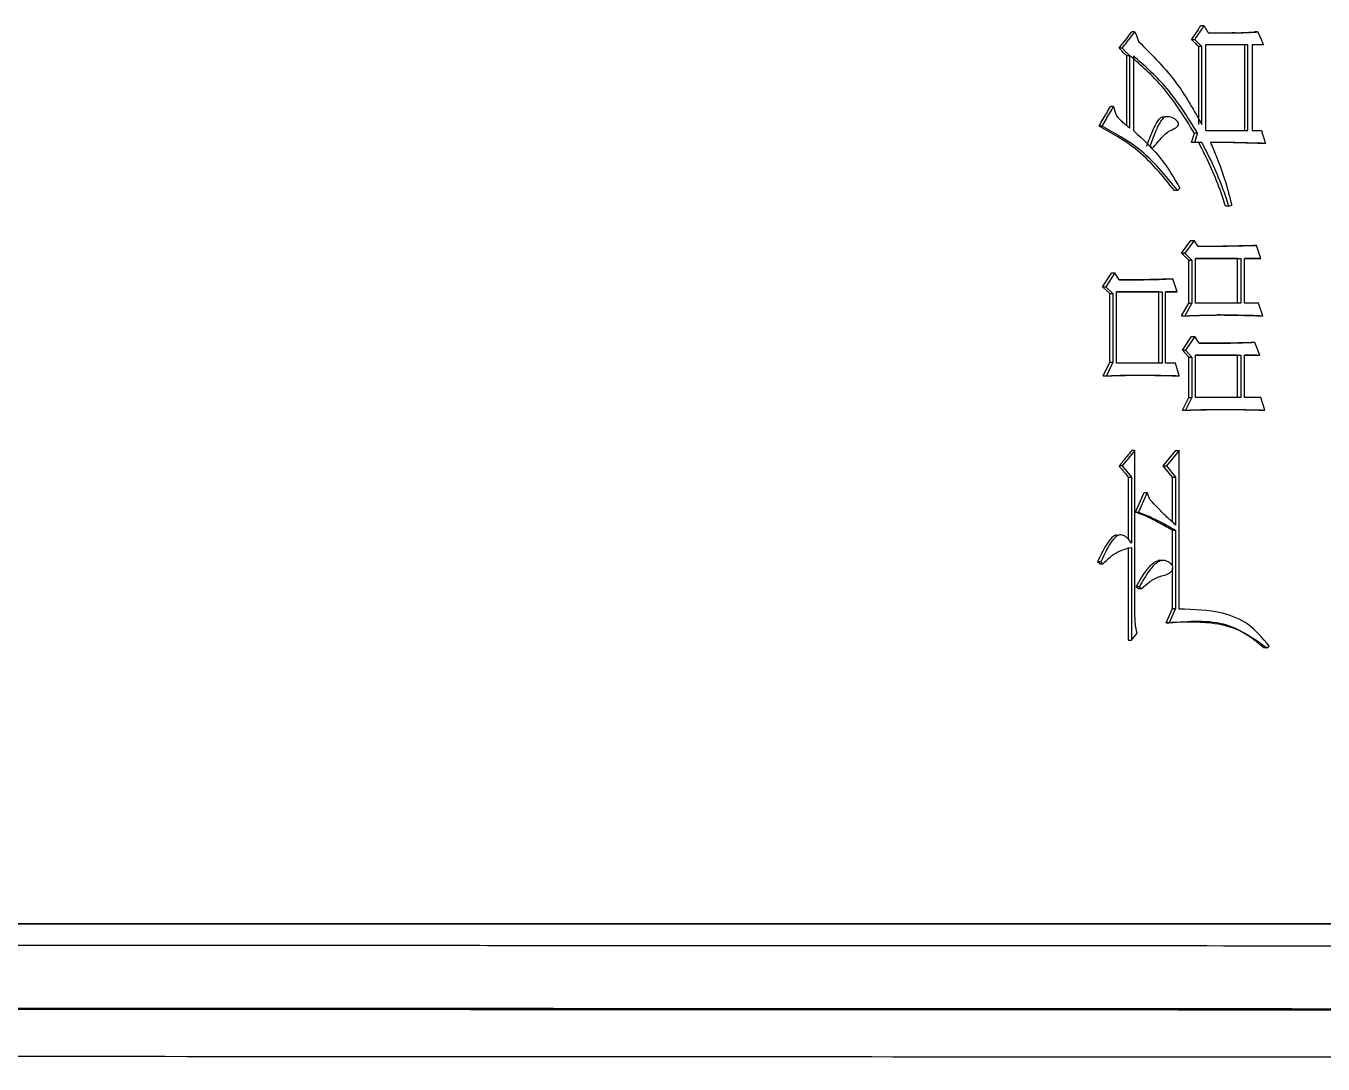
# Model space of a CAD drawing. Header units: millimetres. Extents: x 2271 to 4415, y 823 to 2339.
# Drawn here: x 3138.75 to 3155.11, y 1039.03 to 1052.13 of the extents above; entities that cross this region are included whole.
import ezdxf

# ---------------------------------------------------------------- set-up
doc = ezdxf.new("R2010")
doc.units = ezdxf.units.MM

msp = doc.modelspace()

# ---------------------------------------------------------------- linework, layer by layer
at = {"color": 7, "linetype": 'Continuous', "lineweight": 25}
for p, q in [((3153.609, 1052.127), (3153.569, 1052.127)), ((3152.738, 1052.052), (3152.699, 1052.052)), ((3153.493, 1051.954), (3153.452, 1051.954)), ((3153.663, 1052.041), (3154.003, 1052.041)), ((3154.003, 1052.041), (3153.962, 1052.041)), ((3154.288, 1052.052), (3154.247, 1052.052)), ((3152.576, 1051.846), (3152.537, 1051.846)), ((3152.675, 1051.749), (3152.636, 1051.749)), ((3152.636, 1050.871), (3152.636, 1051.749)), ((3152.675, 1050.84), (3152.675, 1051.749)), ((3152.72, 1051.749), (3152.72, 1050.808)), ((3153.582, 1051.868), (3153.542, 1051.868)), ((3153.542, 1050.883), (3153.542, 1051.868)), ((3153.582, 1050.883), (3153.582, 1051.868)), ((3154.163, 1051.889), (3153.627, 1051.889)), ((3153.627, 1051.889), (3153.627, 1050.808)), ((3154.122, 1051.889), (3153.627, 1051.889)), ((3154.163, 1051.889), (3154.122, 1051.889)), ((3154.122, 1050.808), (3154.122, 1051.889)), ((3154.163, 1050.808), (3154.163, 1051.889)), ((3154.359, 1051.889), (3154.217, 1051.889)), ((3154.217, 1051.889), (3154.217, 1050.808)), ((3154.318, 1051.889), (3154.217, 1051.889)), ((3154.359, 1051.889), (3154.318, 1051.889)), ((3152.468, 1051.111), (3152.429, 1051.111)), ((3153.153, 1050.982), (3153.113, 1050.982)), ((3152.324, 1050.862), (3152.285, 1050.862)), ((3153.452, 1050.656), (3153.488, 1050.775)), ((3153.528, 1050.775), (3153.488, 1050.775)), ((3153.627, 1050.808), (3154.163, 1050.808)), ((3154.217, 1050.808), (3154.333, 1050.808)), ((3153.493, 1050.656), (3153.452, 1050.656)), ((3153.542, 1050.656), (3153.452, 1050.656)), ((3153.582, 1050.656), (3153.493, 1050.656)), ((3153.582, 1050.656), (3153.542, 1050.656)), ((3153.976, 1050.656), (3153.69, 1050.656)), ((3153.935, 1050.656), (3153.69, 1050.656)), ((3153.976, 1050.656), (3153.935, 1050.656)), ((3154.386, 1050.645), (3154.345, 1050.645)), ((3153.277, 1050.05), (3153.237, 1050.05)), ((3153.922, 1049.856), (3153.881, 1049.856)), ((3153.922, 1049.856), (3153.958, 1049.867)), ((3153.327, 1049.261), (3153.443, 1049.423)), ((3153.484, 1049.423), (3153.367, 1049.261)), ((3153.443, 1049.423), (3153.484, 1049.423)), ((3153.537, 1049.347), (3153.484, 1049.423)), ((3154.086, 1049.354), (3154.229, 1049.358)), ((3154.229, 1049.358), (3154.27, 1049.358)), ((3154.324, 1049.196), (3154.27, 1049.358)), ((3153.327, 1049.261), (3153.367, 1049.261)), ((3153.417, 1049.174), (3153.327, 1049.261)), ((3153.367, 1049.261), (3153.457, 1049.174)), ((3153.417, 1049.174), (3153.457, 1049.174)), ((3153.417, 1048.633), (3153.417, 1049.174)), ((3153.457, 1049.174), (3153.457, 1048.633)), ((3153.502, 1048.633), (3153.502, 1049.196)), ((3153.502, 1049.196), (3154.074, 1049.196)), ((3154.033, 1049.196), (3153.502, 1049.196)), ((3154.033, 1049.196), (3154.074, 1049.196)), ((3154.033, 1048.633), (3154.033, 1049.196)), ((3154.074, 1049.196), (3154.074, 1048.633)), ((3154.119, 1049.196), (3154.324, 1049.196)), ((3154.119, 1048.633), (3154.119, 1049.196)), ((3154.282, 1049.196), (3154.119, 1049.196)), ((3154.324, 1049.196), (3154.282, 1049.196)), ((3152.33, 1048.839), (3152.447, 1049.012)), ((3152.486, 1049.012), (3152.369, 1048.839)), ((3152.447, 1049.012), (3152.486, 1049.012)), ((3152.54, 1048.925), (3152.486, 1049.012)), ((3152.33, 1048.839), (3152.369, 1048.839)), ((3152.42, 1048.752), (3152.33, 1048.839)), ((3152.369, 1048.839), (3152.459, 1048.752)), ((3153.175, 1048.936), (3153.215, 1048.936)), ((3153.269, 1048.774), (3153.215, 1048.936)), ((3152.42, 1048.752), (3152.459, 1048.752)), ((3152.42, 1047.887), (3152.42, 1048.752)), ((3152.459, 1048.752), (3152.459, 1047.887)), ((3152.504, 1047.876), (3152.504, 1048.774)), ((3153.04, 1048.774), (3153.08, 1048.774)), ((3153.04, 1047.876), (3153.04, 1048.774)), ((3153.08, 1048.774), (3153.08, 1047.876)), ((3153.125, 1048.774), (3153.269, 1048.774)), ((3153.125, 1047.876), (3153.125, 1048.774)), ((3153.229, 1048.774), (3153.125, 1048.774)), ((3153.269, 1048.774), (3153.229, 1048.774)), ((3153.327, 1048.471), (3153.417, 1048.633)), ((3153.457, 1048.633), (3153.367, 1048.471)), ((3153.417, 1048.633), (3153.457, 1048.633)), ((3154.074, 1048.633), (3153.502, 1048.633)), ((3154.297, 1048.633), (3154.119, 1048.633)), ((3154.351, 1048.471), (3154.297, 1048.633)), ((3153.327, 1048.471), (3153.367, 1048.471)), ((3154.309, 1048.471), (3154.351, 1048.471)), ((3153.336, 1048.038), (3153.452, 1048.212)), ((3153.493, 1048.212), (3153.376, 1048.038)), ((3153.452, 1048.212), (3153.493, 1048.212)), ((3153.546, 1048.125), (3153.493, 1048.212)), ((3154.252, 1048.136), (3154.211, 1048.136)), ((3154.315, 1047.974), (3154.252, 1048.136)), ((3153.336, 1048.038), (3153.376, 1048.038)), ((3153.417, 1047.952), (3153.336, 1048.038)), ((3153.376, 1048.038), (3153.457, 1047.952)), ((3153.502, 1047.443), (3153.502, 1047.974)), ((3153.502, 1047.974), (3154.074, 1047.974)), ((3154.033, 1047.974), (3153.502, 1047.974)), ((3154.033, 1047.974), (3154.074, 1047.974)), ((3154.033, 1047.443), (3154.033, 1047.974)), ((3154.074, 1047.974), (3154.074, 1047.443)), ((3154.119, 1047.443), (3154.119, 1047.974)), ((3154.119, 1047.974), (3154.315, 1047.974)), ((3154.274, 1047.974), (3154.119, 1047.974)), ((3154.274, 1047.974), (3154.315, 1047.974)), ((3152.339, 1047.714), (3152.42, 1047.887)), ((3152.459, 1047.887), (3152.378, 1047.714)), ((3152.42, 1047.887), (3152.459, 1047.887)), ((3153.251, 1047.876), (3153.125, 1047.876)), ((3153.295, 1047.714), (3153.251, 1047.876)), ((3153.417, 1047.952), (3153.457, 1047.952)), ((3153.417, 1047.443), (3153.417, 1047.952)), ((3153.457, 1047.952), (3153.457, 1047.443)), ((3152.339, 1047.714), (3152.378, 1047.714)), ((3153.255, 1047.714), (3153.168, 1047.716)), ((3153.255, 1047.714), (3153.295, 1047.714)), ((3153.336, 1047.281), (3153.417, 1047.443)), ((3153.457, 1047.443), (3153.376, 1047.281)), ((3153.417, 1047.443), (3153.457, 1047.443)), ((3154.074, 1047.443), (3153.502, 1047.443)), ((3154.324, 1047.443), (3154.119, 1047.443)), ((3154.377, 1047.281), (3154.324, 1047.443)), ((3153.336, 1047.281), (3153.376, 1047.281)), ((3154.336, 1047.281), (3154.263, 1047.284)), ((3154.336, 1047.281), (3154.377, 1047.281)), ((3152.738, 1046.773), (3152.576, 1046.578)), ((3152.738, 1046.773), (3152.699, 1046.773)), ((3152.738, 1044.685), (3152.738, 1046.773)), ((3153.094, 1046.578), (3153.255, 1046.773)), ((3153.295, 1046.773), (3153.134, 1046.578)), ((3153.255, 1046.773), (3153.295, 1046.773)), ((3153.295, 1044.772), (3153.295, 1046.773)), ((3152.576, 1046.578), (3152.537, 1046.578)), ((3152.576, 1046.578), (3152.693, 1046.437)), ((3153.094, 1046.578), (3153.134, 1046.578)), ((3153.211, 1046.437), (3153.094, 1046.578)), ((3153.134, 1046.578), (3153.251, 1046.437)), ((3152.654, 1046.437), (3152.693, 1046.437)), ((3152.654, 1046.437), (3152.654, 1045.654)), ((3152.693, 1046.437), (3152.693, 1045.605)), ((3153.211, 1046.437), (3153.251, 1046.437)), ((3153.211, 1045.869), (3153.211, 1046.437)), ((3153.251, 1046.437), (3153.251, 1045.832)), ((3152.744, 1045.994), (3152.852, 1046.243)), ((3152.891, 1046.243), (3152.783, 1045.994)), ((3152.852, 1046.243), (3152.891, 1046.243)), ((3152.927, 1046.156), (3152.891, 1046.243)), ((3152.744, 1045.994), (3152.783, 1045.994)), ((3152.529, 1045.703), (3152.49, 1045.703)), ((3153.211, 1045.767), (3153.251, 1045.767)), ((3153.211, 1045.315), (3153.211, 1045.767)), ((3153.251, 1045.767), (3153.251, 1044.782)), ((3152.654, 1045.55), (3152.654, 1044.382)), ((3152.693, 1045.55), (3152.693, 1044.382)), ((3152.306, 1045.367), (3152.267, 1045.367)), ((3152.294, 1045.345), (3152.267, 1045.367)), ((3152.306, 1045.367), (3152.333, 1045.345)), ((3153.072, 1045.385), (3153.031, 1045.385)), ((3152.294, 1045.345), (3152.333, 1045.345)), ((3153.211, 1044.782), (3153.211, 1045.294)), ((3152.792, 1045.053), (3152.753, 1045.053)), ((3152.78, 1045.031), (3152.819, 1045.031)), ((3153.13, 1044.599), (3153.211, 1044.782)), ((3153.251, 1044.782), (3153.17, 1044.599)), ((3153.211, 1044.782), (3153.251, 1044.782)), ((3153.13, 1044.599), (3153.17, 1044.599)), ((3152.654, 1044.382), (3152.693, 1044.382)), ((3152.693, 1044.382), (3152.765, 1044.469)), ((3154.404, 1044.285), (3154.363, 1044.285)), ((3154.404, 1044.285), (3154.431, 1044.306))]:
    msp.add_line(p, q, dxfattribs=at)
at = {"color": 7, "linetype": 'Continuous', "lineweight": 25, "flags": 128}
for points in [[(3152.738, 1052.052), (3152.756, 1052.005), (3152.77, 1051.969), (3152.783, 1051.933)], [(3152.468, 1051.111), (3152.486, 1051.051), (3152.504, 1050.992)], [(3153.493, 1050.656), (3153.511, 1050.716), (3153.528, 1050.775)], [(3154.333, 1050.808), (3154.348, 1050.761), (3154.364, 1050.714), (3154.386, 1050.645)], [(3152.927, 1050.613), (3152.934, 1050.605), (3152.944, 1050.593), (3152.954, 1050.58)], [(3153.277, 1050.05), (3153.284, 1050.059), (3153.294, 1050.071), (3153.304, 1050.083)], [(3152.78, 1045.031), (3152.773, 1045.037), (3152.766, 1045.042), (3152.753, 1045.053)], [(3152.792, 1045.053), (3152.799, 1045.047), (3152.809, 1045.039), (3152.819, 1045.031)]]:
    msp.add_lwpolyline(points, dxfattribs=at)
at = {"color": 7, "linetype": 'Continuous', "lineweight": 25}
for points, knots in [([(3153.452, 1051.954), (3153.472, 1051.983), (3153.511, 1052.041), (3153.549, 1052.099), (3153.569, 1052.127)], [0, 0, 0, 0, 0.500001, 1, 1, 1, 1]), ([(3153.493, 1051.954), (3153.512, 1051.983), (3153.551, 1052.041), (3153.59, 1052.099), (3153.609, 1052.127)], [0, 0, 0, 0, 0.4999994, 1, 1, 1, 1]), ([(3153.609, 1052.127), (3153.618, 1052.113), (3153.636, 1052.084), (3153.654, 1052.055), (3153.663, 1052.041)], [0, 0, 0, 0, 0.5, 1, 1, 1, 1]), ([(3152.537, 1051.846), (3152.564, 1051.88), (3152.618, 1051.949), (3152.672, 1052.017), (3152.699, 1052.052)], [0, 0, 0, 0, 0.5, 1, 1, 1, 1]), ([(3152.576, 1051.846), (3152.596, 1051.872), (3152.633, 1051.919), (3152.687, 1051.987), (3152.721, 1052.03), (3152.738, 1052.052)], [0, 0, 0, 0, 0.373043, 0.686521, 1, 1, 1, 1]), ([(3152.783, 1051.933), (3152.956, 1051.76), (3153.266, 1051.449), (3153.485, 1051.057), (3153.582, 1050.883)], [0, 0, 0, 0, 0.555354, 1, 1, 1, 1]), ([(3153.542, 1051.868), (3153.527, 1051.882), (3153.497, 1051.911), (3153.467, 1051.94), (3153.452, 1051.954)], [0, 0, 0, 0, 0.500002, 1, 1, 1, 1]), ([(3153.582, 1051.868), (3153.571, 1051.879), (3153.55, 1051.899), (3153.52, 1051.928), (3153.502, 1051.945), (3153.493, 1051.954)], [0, 0, 0, 0, 0.38646, 0.693229, 1, 1, 1, 1]), ([(3153.962, 1052.041), (3153.993, 1052.041), (3154.056, 1052.042), (3154.151, 1052.046), (3154.215, 1052.05), (3154.247, 1052.052)], [0, 0, 0, 0, 0.328876, 0.66438, 1, 1, 1, 1]), ([(3154.003, 1052.041), (3154.034, 1052.041), (3154.097, 1052.042), (3154.192, 1052.046), (3154.256, 1052.05), (3154.288, 1052.052)], [0, 0, 0, 0, 0.328449, 0.664167, 1, 1, 1, 1]), ([(3154.288, 1052.052), (3154.295, 1052.037), (3154.308, 1052.007), (3154.332, 1051.953), (3154.349, 1051.913), (3154.359, 1051.889)], [0, 0, 0, 0, 0.277507, 0.555013, 1, 1, 1, 1]), ([(3152.636, 1051.749), (3152.619, 1051.765), (3152.587, 1051.797), (3152.554, 1051.83), (3152.537, 1051.846)], [0, 0, 0, 0, 0.500002, 1, 1, 1, 1]), ([(3152.675, 1051.749), (3152.664, 1051.76), (3152.641, 1051.782), (3152.608, 1051.814), (3152.587, 1051.836), (3152.576, 1051.846)], [0, 0, 0, 0, 0.347839, 0.673919, 1, 1, 1, 1]), ([(3153.488, 1050.775), (3153.36, 1050.982), (3153.133, 1051.349), (3152.818, 1051.627), (3152.681, 1051.749)], [0, 0, 0, 0, 0.565057, 1, 1, 1, 1]), ([(3153.528, 1050.775), (3153.4, 1050.982), (3153.172, 1051.349), (3152.857, 1051.627), (3152.72, 1051.749)], [0, 0, 0, 0, 0.564995, 1, 1, 1, 1]), ([(3152.285, 1050.862), (3152.301, 1050.89), (3152.334, 1050.946), (3152.382, 1051.029), (3152.413, 1051.083), (3152.429, 1051.111)], [0, 0, 0, 0, 0.343588, 0.671794, 1, 1, 1, 1]), ([(3152.324, 1050.862), (3152.34, 1050.89), (3152.372, 1050.946), (3152.421, 1051.029), (3152.452, 1051.083), (3152.468, 1051.111)], [0, 0, 0, 0, 0.343461, 0.671731, 1, 1, 1, 1]), ([(3152.504, 1050.992), (3152.527, 1050.968), (3152.566, 1050.929), (3152.624, 1050.88), (3152.658, 1050.854), (3152.675, 1050.84)], [0, 0, 0, 0, 0.429081, 0.714347, 1, 1, 1, 1]), ([(3152.888, 1050.613), (3152.911, 1050.679), (3152.945, 1050.772), (3152.997, 1050.88), (3153.027, 1050.932), (3153.052, 1050.964), (3153.075, 1050.978), (3153.095, 1050.983), (3153.108, 1050.981), (3153.113, 1050.98)], [0, 0, 0, 0, 0.456256, 0.645146, 0.784685, 0.856115, 0.910986, 0.965761, 1, 1, 1, 1]), ([(3152.954, 1050.58), (3152.998, 1050.632), (3153.064, 1050.71), (3153.161, 1050.803), (3153.232, 1050.829), (3153.273, 1050.856), (3153.285, 1050.875), (3153.288, 1050.885), (3153.287, 1050.897), (3153.28, 1050.913), (3153.259, 1050.94), (3153.216, 1050.971), (3153.166, 1050.983), (3153.126, 1050.982), (3153.1, 1050.971), (3153.056, 1050.924), (3152.997, 1050.802), (3152.954, 1050.686), (3152.927, 1050.613)], [0, 0, 0, 0, 0.187598, 0.281274, 0.36356, 0.404899, 0.415318, 0.423915, 0.432542, 0.445489, 0.471595, 0.525453, 0.589419, 0.616919, 0.639175, 0.667927, 0.792344, 1, 1, 1, 1]), ([(3153.237, 1050.05), (3153.084, 1050.24), (3152.812, 1050.575), (3152.444, 1050.775), (3152.285, 1050.862)], [0, 0, 0, 0, 0.565596, 1, 1, 1, 1]), ([(3153.277, 1050.05), (3153.123, 1050.24), (3152.851, 1050.575), (3152.483, 1050.775), (3152.324, 1050.862)], [0, 0, 0, 0, 0.5655186, 1, 1, 1, 1]), ([(3152.72, 1050.808), (3152.846, 1050.69), (3153.074, 1050.479), (3153.233, 1050.205), (3153.304, 1050.083)], [0, 0, 0, 0, 0.555264, 1, 1, 1, 1]), ([(3153.881, 1049.856), (3153.859, 1049.924), (3153.801, 1050.095), (3153.692, 1050.366), (3153.592, 1050.559), (3153.542, 1050.656)], [0, 0, 0, 0, 0.245346, 0.6215, 1, 1, 1, 1]), ([(3153.922, 1049.856), (3153.899, 1049.924), (3153.842, 1050.095), (3153.733, 1050.366), (3153.633, 1050.559), (3153.582, 1050.656)], [0, 0, 0, 0, 0.2452891, 0.6214693, 1, 1, 1, 1]), ([(3153.69, 1050.656), (3153.717, 1050.594), (3153.787, 1050.436), (3153.88, 1050.173), (3153.932, 1049.969), (3153.958, 1049.867)], [0, 0, 0, 0, 0.247522, 0.622512, 1, 1, 1, 1]), ([(3154.345, 1050.645), (3154.317, 1050.646), (3154.235, 1050.648), (3154.099, 1050.652), (3153.989, 1050.655), (3153.935, 1050.656)], [0, 0, 0, 0, 0.201645, 0.600822, 1, 1, 1, 1]), ([(3154.386, 1050.645), (3154.383, 1050.645), (3154.378, 1050.646), (3154.371, 1050.646), (3154.364, 1050.646), (3154.357, 1050.646), (3154.35, 1050.646), (3154.345, 1050.646), (3154.338, 1050.647), (3154.331, 1050.647), (3154.324, 1050.647), (3154.319, 1050.647), (3154.312, 1050.647), (3154.305, 1050.648), (3154.298, 1050.648), (3154.293, 1050.648), (3154.286, 1050.648), (3154.278, 1050.648), (3154.264, 1050.649), (3154.25, 1050.649), (3154.237, 1050.649), (3154.226, 1050.65), (3154.212, 1050.65), (3154.199, 1050.65), (3154.185, 1050.651), (3154.175, 1050.651), (3154.161, 1050.651), (3154.147, 1050.652), (3154.133, 1050.652), (3154.123, 1050.652), (3154.109, 1050.653), (3154.095, 1050.653), (3154.082, 1050.653), (3154.071, 1050.654), (3154.061, 1050.654), (3154.052, 1050.654), (3154.044, 1050.654), (3154.037, 1050.655), (3154.03, 1050.655), (3154.025, 1050.655), (3154.018, 1050.655), (3154.011, 1050.655), (3154.004, 1050.655), (3153.999, 1050.656), (3153.992, 1050.656), (3153.985, 1050.656), (3153.979, 1050.656), (3153.976, 1050.656)], [0, 0, 0, 0, 0.025173, 0.03776, 0.050346, 0.075519, 0.088105, 0.100692, 0.113278, 0.138451, 0.151038, 0.163624, 0.176211, 0.201384, 0.21397, 0.226556, 0.239143, 0.264316, 0.289489, 0.339835, 0.365007, 0.39018, 0.415353, 0.465699, 0.490872, 0.516045, 0.541218, 0.591564, 0.616737, 0.64191, 0.667082, 0.717428, 0.742601, 0.767774, 0.792947, 0.81812, 0.830706, 0.855879, 0.868466, 0.881052, 0.893639, 0.918812, 0.931398, 0.943984, 0.956571, 0.978285, 1, 1, 1, 1]), ([(3154.27, 1049.358), (3154.262, 1049.358), (3154.246, 1049.357), (3154.221, 1049.356), (3154.197, 1049.355), (3154.173, 1049.354), (3154.148, 1049.354), (3154.124, 1049.353), (3154.075, 1049.351), (3154.018, 1049.35), (3153.961, 1049.348), (3153.932, 1049.348), (3153.912, 1049.348), (3153.891, 1049.348), (3153.867, 1049.347), (3153.842, 1049.347), (3153.818, 1049.347), (3153.793, 1049.347), (3153.769, 1049.347), (3153.749, 1049.347), (3153.728, 1049.347), (3153.708, 1049.347), (3153.687, 1049.347), (3153.671, 1049.347), (3153.659, 1049.347), (3153.646, 1049.347), (3153.634, 1049.347), (3153.622, 1049.347), (3153.61, 1049.347), (3153.597, 1049.347), (3153.585, 1049.347), (3153.575, 1049.347), (3153.567, 1049.347), (3153.562, 1049.347), (3153.556, 1049.347), (3153.551, 1049.347), (3153.545, 1049.347), (3153.54, 1049.347), (3153.537, 1049.347)], [0, 0, 0, 0, 0.033402, 0.066804, 0.100206, 0.133609, 0.167011, 0.200413, 0.233815, 0.367425, 0.43423, 0.467632, 0.484333, 0.517735, 0.551137, 0.584539, 0.617941, 0.651344, 0.684746, 0.718148, 0.734849, 0.768251, 0.801653, 0.818354, 0.835056, 0.851757, 0.868458, 0.885159, 0.90186, 0.918561, 0.935262, 0.951963, 0.960314, 0.968664, 0.972839, 0.98119, 0.989541, 1, 1, 1, 1]), ([(3154.115, 1049.354), (3154.115, 1049.354), (3154.115, 1049.354), (3154.114, 1049.354), (3154.111, 1049.354), (3154.038, 1049.352), (3153.888, 1049.348), (3153.728, 1049.347), (3153.643, 1049.347), (3153.6, 1049.347), (3153.583, 1049.347), (3153.573, 1049.347), (3153.57, 1049.347), (3153.568, 1049.347)], [0, 0, 0, 0, 0.002488, 0.005643, 0.013438, 0.023457, 0.468961, 0.690761, 0.852883, 0.894614, 0.930819, 0.964705, 1, 1, 1, 1]), ([(3153.215, 1048.936), (3153.189, 1048.935), (3153.156, 1048.934), (3153.117, 1048.932), (3153.097, 1048.932), (3153.058, 1048.931), (3152.973, 1048.929), (3152.882, 1048.927), (3152.81, 1048.927), (3152.787, 1048.927), (3152.774, 1048.926), (3152.765, 1048.926), (3152.755, 1048.926), (3152.745, 1048.926), (3152.735, 1048.926), (3152.725, 1048.926), (3152.715, 1048.926), (3152.706, 1048.926), (3152.696, 1048.926), (3152.686, 1048.926), (3152.673, 1048.926), (3152.66, 1048.926), (3152.647, 1048.926), (3152.637, 1048.926), (3152.629, 1048.926), (3152.622, 1048.926), (3152.617, 1048.926), (3152.613, 1048.926), (3152.608, 1048.926), (3152.601, 1048.926), (3152.595, 1048.926), (3152.588, 1048.926), (3152.583, 1048.926), (3152.578, 1048.926), (3152.573, 1048.926), (3152.568, 1048.926), (3152.563, 1048.926), (3152.559, 1048.925), (3152.554, 1048.925), (3152.547, 1048.925), (3152.543, 1048.925), (3152.54, 1048.925)], [0, 0, 0, 0, 0.11615, 0.145188, 0.174226, 0.203263, 0.319414, 0.551716, 0.609791, 0.638828, 0.653347, 0.667866, 0.682385, 0.696903, 0.711422, 0.725941, 0.74046, 0.754979, 0.769497, 0.784016, 0.798535, 0.827572, 0.842091, 0.85661, 0.871129, 0.878388, 0.885648, 0.892907, 0.900166, 0.907426, 0.921944, 0.929204, 0.936463, 0.943723, 0.950982, 0.958241, 0.965501, 0.97276, 0.98002, 0.987279, 1, 1, 1, 1]), ([(3152.54, 1048.926), (3152.579, 1048.926), (3152.645, 1048.926), (3152.717, 1048.926), (3152.753, 1048.927), (3152.766, 1048.927), (3152.779, 1048.927), (3152.792, 1048.927), (3152.815, 1048.927), (3152.883, 1048.928), (3153.007, 1048.93), (3153.117, 1048.934), (3153.175, 1048.936)], [0, 0, 0, 0, 0.185547, 0.308981, 0.33984, 0.355269, 0.370698, 0.401556, 0.416986, 0.478702, 0.725572, 1, 1, 1, 1]), ([(3152.504, 1048.774), (3152.6, 1048.774), (3152.792, 1048.774), (3152.984, 1048.774), (3153.08, 1048.774)], [0, 0, 0, 0, 0.499996, 1, 1, 1, 1]), ([(3153.04, 1048.774), (3152.944, 1048.774), (3152.766, 1048.774), (3152.587, 1048.774), (3152.504, 1048.774)], [0, 0, 0, 0, 0.536358, 1, 1, 1, 1]), ([(3153.367, 1048.471), (3153.372, 1048.471), (3153.379, 1048.472), (3153.389, 1048.472), (3153.396, 1048.472), (3153.403, 1048.472), (3153.41, 1048.473), (3153.418, 1048.473), (3153.425, 1048.473), (3153.432, 1048.474), (3153.439, 1048.474), (3153.446, 1048.474), (3153.454, 1048.474), (3153.461, 1048.475), (3153.468, 1048.475), (3153.478, 1048.475), (3153.487, 1048.475), (3153.497, 1048.476), (3153.504, 1048.476), (3153.511, 1048.476), (3153.518, 1048.477), (3153.526, 1048.477), (3153.533, 1048.477), (3153.54, 1048.477), (3153.547, 1048.477), (3153.554, 1048.478), (3153.562, 1048.478), (3153.569, 1048.478), (3153.578, 1048.478), (3153.588, 1048.479), (3153.598, 1048.479), (3153.605, 1048.479), (3153.619, 1048.479), (3153.65, 1048.48), (3153.689, 1048.481), (3153.722, 1048.481), (3153.739, 1048.481), (3153.749, 1048.481), (3153.756, 1048.481), (3153.763, 1048.482), (3153.77, 1048.482), (3153.778, 1048.482), (3153.785, 1048.482), (3153.792, 1048.482), (3153.802, 1048.482), (3153.811, 1048.482), (3153.821, 1048.482), (3153.828, 1048.482), (3153.835, 1048.482), (3153.842, 1048.482), (3153.849, 1048.482), (3153.857, 1048.482), (3153.864, 1048.482), (3153.871, 1048.481), (3153.878, 1048.481), (3153.885, 1048.481), (3153.893, 1048.481), (3153.9, 1048.481), (3153.907, 1048.481), (3153.914, 1048.481), (3153.924, 1048.481), (3153.933, 1048.481), (3153.943, 1048.481), (3153.95, 1048.481), (3153.957, 1048.481), (3153.964, 1048.481), (3153.972, 1048.48), (3153.986, 1048.48), (3154.017, 1048.48), (3154.055, 1048.479), (3154.089, 1048.478), (3154.106, 1048.478), (3154.115, 1048.478), (3154.122, 1048.477), (3154.13, 1048.477), (3154.137, 1048.477), (3154.144, 1048.477), (3154.153, 1048.477), (3154.163, 1048.476), (3154.173, 1048.476), (3154.18, 1048.476), (3154.187, 1048.476), (3154.194, 1048.476), (3154.201, 1048.475), (3154.208, 1048.475), (3154.216, 1048.475), (3154.223, 1048.475), (3154.23, 1048.475), (3154.237, 1048.474), (3154.244, 1048.474), (3154.254, 1048.474), (3154.263, 1048.474), (3154.273, 1048.473), (3154.28, 1048.473), (3154.287, 1048.473), (3154.294, 1048.473), (3154.302, 1048.473), (3154.309, 1048.472), (3154.316, 1048.472), (3154.323, 1048.472), (3154.33, 1048.472), (3154.339, 1048.471), (3154.346, 1048.471), (3154.351, 1048.471)], [0, 0, 0, 0, 0.014617, 0.021926, 0.029235, 0.036543, 0.043852, 0.051161, 0.058469, 0.065778, 0.073086, 0.080395, 0.087704, 0.095012, 0.102321, 0.10963, 0.124247, 0.131556, 0.138864, 0.146173, 0.153482, 0.16079, 0.168099, 0.175407, 0.182716, 0.190025, 0.197333, 0.204642, 0.211951, 0.226568, 0.233877, 0.241185, 0.248494, 0.277729, 0.336198, 0.365433, 0.38005, 0.387359, 0.394667, 0.401976, 0.409284, 0.416593, 0.423902, 0.43121, 0.438519, 0.453136, 0.460445, 0.467754, 0.475062, 0.482371, 0.48968, 0.496988, 0.504297, 0.511606, 0.518914, 0.526223, 0.533531, 0.54084, 0.548149, 0.555457, 0.562766, 0.577383, 0.584692, 0.592001, 0.599309, 0.606618, 0.613927, 0.621235, 0.65047, 0.708939, 0.738174, 0.752791, 0.7601, 0.767408, 0.774717, 0.782026, 0.789334, 0.796643, 0.81126, 0.818569, 0.825877, 0.833186, 0.840495, 0.847803, 0.855112, 0.862421, 0.869729, 0.877038, 0.884347, 0.891655, 0.898964, 0.913581, 0.92089, 0.928198, 0.935507, 0.942816, 0.950124, 0.957433, 0.964742, 0.97205, 0.979359, 0.986668, 1, 1, 1, 1]), ([(3154.309, 1048.471), (3154.3, 1048.471), (3154.285, 1048.472), (3154.266, 1048.472), (3154.252, 1048.473), (3154.237, 1048.473), (3154.223, 1048.474), (3154.209, 1048.474), (3154.194, 1048.474), (3154.18, 1048.475), (3154.166, 1048.475), (3154.151, 1048.476), (3154.137, 1048.476), (3154.123, 1048.476), (3154.108, 1048.477), (3154.089, 1048.477), (3154.037, 1048.478), (3153.984, 1048.48), (3153.936, 1048.48), (3153.922, 1048.481), (3153.907, 1048.481), (3153.893, 1048.481), (3153.874, 1048.481), (3153.855, 1048.481), (3153.836, 1048.481), (3153.821, 1048.482), (3153.807, 1048.482), (3153.795, 1048.482), (3153.789, 1048.482), (3153.787, 1048.482)], [0, 0, 0, 0, 0.054977, 0.082465, 0.109954, 0.137442, 0.16493, 0.192419, 0.219907, 0.247396, 0.274884, 0.302372, 0.329861, 0.357349, 0.384838, 0.412326, 0.467303, 0.687211, 0.714699, 0.742188, 0.769676, 0.797165, 0.824653, 0.87963, 0.907118, 0.934607, 0.962095, 0.989584, 1, 1, 1, 1]), ([(3154.252, 1048.136), (3154.22, 1048.134), (3154.17, 1048.132), (3154.112, 1048.131), (3154.083, 1048.13), (3154.054, 1048.129), (3153.968, 1048.128), (3153.881, 1048.127), (3153.807, 1048.126), (3153.794, 1048.126), (3153.782, 1048.126), (3153.769, 1048.126), (3153.759, 1048.126), (3153.749, 1048.126), (3153.738, 1048.126), (3153.726, 1048.126), (3153.713, 1048.125), (3153.703, 1048.125), (3153.693, 1048.125), (3153.682, 1048.125), (3153.67, 1048.125), (3153.66, 1048.125), (3153.649, 1048.125), (3153.639, 1048.125), (3153.629, 1048.125), (3153.62, 1048.125), (3153.614, 1048.125), (3153.608, 1048.125), (3153.603, 1048.125), (3153.598, 1048.125), (3153.592, 1048.125), (3153.586, 1048.125), (3153.581, 1048.125), (3153.576, 1048.125), (3153.571, 1048.125), (3153.564, 1048.125), (3153.559, 1048.125), (3153.553, 1048.125), (3153.549, 1048.125), (3153.546, 1048.125)], [0, 0, 0, 0, 0.14049, 0.210735, 0.245858, 0.263419, 0.333664, 0.614647, 0.632209, 0.64977, 0.667331, 0.684892, 0.702453, 0.711234, 0.728795, 0.746356, 0.763917, 0.781479, 0.790259, 0.80782, 0.825382, 0.842943, 0.851723, 0.869285, 0.886846, 0.895626, 0.904407, 0.913188, 0.921968, 0.926358, 0.935139, 0.94392, 0.9527, 0.957091, 0.965871, 0.974652, 0.983432, 0.987823, 1, 1, 1, 1]), ([(3153.546, 1048.125), (3153.599, 1048.125), (3153.718, 1048.126), (3153.94, 1048.127), (3154.109, 1048.132), (3154.211, 1048.136)], [0, 0, 0, 0, 0.237866, 0.536241, 1, 1, 1, 1]), ([(3153.08, 1047.876), (3152.984, 1047.876), (3152.792, 1047.876), (3152.6, 1047.876), (3152.504, 1047.876)], [0, 0, 0, 0, 0.499996, 1, 1, 1, 1]), ([(3152.378, 1047.714), (3152.384, 1047.714), (3152.397, 1047.715), (3152.414, 1047.715), (3152.43, 1047.716), (3152.443, 1047.717), (3152.459, 1047.717), (3152.472, 1047.718), (3152.488, 1047.718), (3152.501, 1047.719), (3152.518, 1047.72), (3152.531, 1047.72), (3152.547, 1047.721), (3152.56, 1047.721), (3152.576, 1047.722), (3152.589, 1047.722), (3152.605, 1047.722), (3152.618, 1047.723), (3152.634, 1047.723), (3152.647, 1047.723), (3152.66, 1047.724), (3152.673, 1047.724), (3152.686, 1047.724), (3152.703, 1047.724), (3152.716, 1047.724), (3152.732, 1047.725), (3152.745, 1047.725), (3152.761, 1047.725), (3152.774, 1047.725), (3152.79, 1047.725), (3152.803, 1047.725), (3152.819, 1047.725), (3152.855, 1047.725), (3152.901, 1047.724), (3152.946, 1047.723), (3152.972, 1047.723), (3152.988, 1047.723), (3153.004, 1047.722), (3153.017, 1047.722), (3153.033, 1047.722), (3153.046, 1047.721), (3153.063, 1047.721), (3153.076, 1047.721), (3153.092, 1047.72), (3153.105, 1047.72), (3153.121, 1047.719), (3153.134, 1047.719), (3153.15, 1047.718), (3153.163, 1047.718), (3153.176, 1047.718), (3153.189, 1047.717), (3153.202, 1047.717), (3153.218, 1047.716), (3153.231, 1047.716), (3153.247, 1047.715), (3153.26, 1047.715), (3153.277, 1047.714), (3153.288, 1047.714), (3153.295, 1047.714)], [0, 0, 0, 0, 0.021203, 0.042406, 0.053008, 0.074211, 0.084813, 0.106016, 0.116618, 0.137821, 0.148423, 0.169626, 0.180228, 0.201431, 0.212032, 0.233236, 0.243837, 0.265041, 0.275642, 0.296845, 0.307447, 0.318049, 0.339252, 0.349854, 0.371057, 0.381659, 0.402862, 0.413463, 0.434667, 0.445268, 0.466472, 0.477073, 0.498276, 0.58309, 0.625497, 0.6467, 0.667903, 0.678505, 0.699708, 0.71031, 0.731513, 0.742115, 0.763318, 0.773919, 0.795123, 0.805724, 0.826928, 0.837529, 0.858732, 0.869334, 0.879936, 0.901139, 0.911741, 0.932944, 0.943545, 0.964749, 0.97535, 1, 1, 1, 1]), ([(3152.423, 1047.716), (3152.423, 1047.716), (3152.424, 1047.716), (3152.43, 1047.716), (3152.55, 1047.72), (3152.818, 1047.725), (3153.05, 1047.72), (3153.173, 1047.717)], [0, 0, 0, 0, 0.005847, 0.012184, 0.043679, 0.493973, 1, 1, 1, 1]), ([(3153.376, 1047.281), (3153.38, 1047.281), (3153.387, 1047.282), (3153.399, 1047.282), (3153.41, 1047.282), (3153.421, 1047.283), (3153.432, 1047.283), (3153.444, 1047.284), (3153.455, 1047.284), (3153.466, 1047.284), (3153.477, 1047.285), (3153.489, 1047.285), (3153.5, 1047.286), (3153.511, 1047.286), (3153.52, 1047.286), (3153.53, 1047.287), (3153.539, 1047.287), (3153.55, 1047.287), (3153.565, 1047.288), (3153.58, 1047.288), (3153.599, 1047.289), (3153.618, 1047.289), (3153.64, 1047.29), (3153.663, 1047.29), (3153.685, 1047.291), (3153.708, 1047.291), (3153.73, 1047.291), (3153.749, 1047.292), (3153.767, 1047.292), (3153.786, 1047.292), (3153.809, 1047.292), (3153.831, 1047.292), (3153.853, 1047.292), (3153.898, 1047.292), (3153.966, 1047.291), (3154.033, 1047.29), (3154.085, 1047.289), (3154.115, 1047.289), (3154.145, 1047.288), (3154.167, 1047.287), (3154.186, 1047.287), (3154.201, 1047.286), (3154.21, 1047.286), (3154.219, 1047.286), (3154.229, 1047.286), (3154.24, 1047.285), (3154.251, 1047.285), (3154.26, 1047.285), (3154.27, 1047.284), (3154.279, 1047.284), (3154.29, 1047.284), (3154.299, 1047.284), (3154.307, 1047.283), (3154.313, 1047.283), (3154.318, 1047.283), (3154.324, 1047.283), (3154.329, 1047.283), (3154.335, 1047.283), (3154.34, 1047.282), (3154.346, 1047.282), (3154.351, 1047.282), (3154.355, 1047.282), (3154.36, 1047.282), (3154.366, 1047.282), (3154.371, 1047.281), (3154.375, 1047.281), (3154.377, 1047.281)], [0, 0, 0, 0, 0.011199, 0.022398, 0.033596, 0.044795, 0.055994, 0.067193, 0.078392, 0.089591, 0.100789, 0.111988, 0.123187, 0.134386, 0.145585, 0.151184, 0.162383, 0.173582, 0.184781, 0.207178, 0.218377, 0.240775, 0.263172, 0.28557, 0.307968, 0.330365, 0.352763, 0.375161, 0.38636, 0.408757, 0.431155, 0.453553, 0.47595, 0.498348, 0.587939, 0.67753, 0.699928, 0.744723, 0.767121, 0.789519, 0.811916, 0.823115, 0.834314, 0.839913, 0.851112, 0.862311, 0.87351, 0.884709, 0.890308, 0.901507, 0.912706, 0.923905, 0.929504, 0.935103, 0.940703, 0.946302, 0.951902, 0.957501, 0.9631, 0.9687, 0.974299, 0.977099, 0.982698, 0.988298, 0.994149, 1, 1, 1, 1]), ([(3153.468, 1047.284), (3153.468, 1047.284), (3153.468, 1047.284), (3153.469, 1047.284), (3153.475, 1047.284), (3153.606, 1047.287), (3153.829, 1047.291), (3154.058, 1047.289), (3154.164, 1047.287), (3154.203, 1047.286), (3154.225, 1047.285), (3154.247, 1047.284), (3154.257, 1047.284), (3154.264, 1047.284)], [0, 0, 0, 0, 0.001108, 0.003185, 0.012795, 0.037738, 0.513809, 0.780002, 0.865995, 0.905439, 0.93475, 0.954139, 1, 1, 1, 1]), ([(3152.699, 1046.773), (3152.678, 1046.748), (3152.641, 1046.703), (3152.587, 1046.638), (3152.554, 1046.598), (3152.537, 1046.578)], [0, 0, 0, 0, 0.384798, 0.692399, 1, 1, 1, 1]), ([(3152.537, 1046.578), (3152.547, 1046.566), (3152.568, 1046.541), (3152.607, 1046.494), (3152.636, 1046.459), (3152.654, 1046.437)], [0, 0, 0, 0, 0.266401, 0.532803, 1, 1, 1, 1]), ([(3153.251, 1045.832), (3153.218, 1045.862), (3153.154, 1045.922), (3153.043, 1046.027), (3152.97, 1046.108), (3152.927, 1046.156)], [0, 0, 0, 0, 0.28957, 0.579171, 1, 1, 1, 1]), ([(3153.211, 1045.767), (3153.157, 1045.797), (3153.091, 1045.835), (3152.969, 1045.899), (3152.869, 1045.951), (3152.778, 1045.982), (3152.744, 1045.994)], [0, 0, 0, 0, 0.352069, 0.440085, 0.792293, 1, 1, 1, 1]), ([(3152.783, 1045.994), (3152.84, 1045.973), (3152.926, 1045.941), (3153.011, 1045.897), (3153.045, 1045.88), (3153.059, 1045.873), (3153.072, 1045.866), (3153.084, 1045.859), (3153.093, 1045.855), (3153.099, 1045.851), (3153.106, 1045.847), (3153.113, 1045.844), (3153.119, 1045.84), (3153.128, 1045.836), (3153.135, 1045.832), (3153.141, 1045.828), (3153.148, 1045.824), (3153.155, 1045.821), (3153.163, 1045.816), (3153.17, 1045.812), (3153.178, 1045.808), (3153.185, 1045.804), (3153.191, 1045.8), (3153.198, 1045.796), (3153.205, 1045.793), (3153.213, 1045.788), (3153.22, 1045.784), (3153.228, 1045.78), (3153.235, 1045.776), (3153.243, 1045.771), (3153.248, 1045.769), (3153.251, 1045.767)], [0, 0, 0, 0, 0.353012, 0.528911, 0.550896, 0.572881, 0.61685, 0.638835, 0.649827, 0.671812, 0.682805, 0.693797, 0.715782, 0.726774, 0.748759, 0.759751, 0.770744, 0.792728, 0.803721, 0.825705, 0.836698, 0.858683, 0.869675, 0.880667, 0.902652, 0.913644, 0.935629, 0.946622, 0.968606, 0.979599, 1, 1, 1, 1]), ([(3152.499, 1045.706), (3152.498, 1045.705), (3152.478, 1045.703), (3152.43, 1045.66), (3152.35, 1045.551), (3152.3, 1045.44), (3152.267, 1045.367)], [0, 0, 0, 0, 0.007269, 0.146889, 0.437379, 1, 1, 1, 1]), ([(3152.693, 1045.605), (3152.679, 1045.625), (3152.65, 1045.664), (3152.603, 1045.701), (3152.562, 1045.71), (3152.525, 1045.706), (3152.469, 1045.663), (3152.389, 1045.549), (3152.339, 1045.439), (3152.306, 1045.367)], [0, 0, 0, 0, 0.120783, 0.237942, 0.284243, 0.33082, 0.424981, 0.62081, 1, 1, 1, 1]), ([(3152.333, 1045.345), (3152.392, 1045.402), (3152.498, 1045.503), (3152.634, 1045.536), (3152.693, 1045.55)], [0, 0, 0, 0, 0.565391, 1, 1, 1, 1]), ([(3152.753, 1045.053), (3152.775, 1045.093), (3152.824, 1045.184), (3152.899, 1045.285), (3152.968, 1045.357), (3153.016, 1045.383), (3153.054, 1045.391), (3153.07, 1045.386), (3153.074, 1045.385)], [0, 0, 0, 0, 0.274296, 0.631438, 0.760854, 0.891795, 0.971189, 1, 1, 1, 1]), ([(3152.819, 1045.031), (3152.852, 1045.061), (3152.924, 1045.124), (3153.05, 1045.194), (3153.164, 1045.207), (3153.207, 1045.259), (3153.215, 1045.281), (3153.216, 1045.305), (3153.207, 1045.328), (3153.184, 1045.353), (3153.15, 1045.374), (3153.108, 1045.39), (3153.062, 1045.386), (3152.992, 1045.349), (3152.896, 1045.235), (3152.832, 1045.125), (3152.793, 1045.054), (3152.792, 1045.053)], [0, 0, 0, 0, 0.117809, 0.254848, 0.391031, 0.410857, 0.430654, 0.450876, 0.468611, 0.491916, 0.540003, 0.576761, 0.613939, 0.66464, 0.78945, 0.997759, 1, 1, 1, 1]), ([(3154.431, 1044.306), (3154.348, 1044.405), (3154.186, 1044.6), (3153.779, 1044.762), (3153.479, 1044.768), (3153.295, 1044.772)], [0, 0, 0, 0, 0.287817, 0.565935, 1, 1, 1, 1]), ([(3152.765, 1044.469), (3152.756, 1044.508), (3152.74, 1044.58), (3152.739, 1044.653), (3152.738, 1044.685)], [0, 0, 0, 0, 0.558835, 1, 1, 1, 1]), ([(3154.363, 1044.285), (3154.263, 1044.367), (3154.065, 1044.528), (3153.63, 1044.62), (3153.32, 1044.607), (3153.13, 1044.599)], [0, 0, 0, 0, 0.284866, 0.563033, 1, 1, 1, 1]), ([(3153.17, 1044.599), (3153.419, 1044.621), (3153.866, 1044.662), (3154.239, 1044.401), (3154.404, 1044.285)], [0, 0, 0, 0, 0.55707, 1, 1, 1, 1]), ([(3175.404, 1040.804), (3174.667, 1040.804), (3173.013, 1040.804), (3169.163, 1040.804), (3164.924, 1040.804), (3159.323, 1040.804), (3153.471, 1040.803), (3147.34, 1040.803), (3140.944, 1040.803), (3136.951, 1040.803), (3134.246, 1040.803)], [0, 0, 0, 0, 0.067523, 0.151508, 0.319648, 0.403633, 0.571771, 0.739907, 0.823891, 1, 1, 1, 1]), ([(3134.354, 1040.803), (3135.001, 1040.803), (3138.236, 1040.803), (3143.988, 1040.803), (3150.188, 1040.803), (3156.197, 1040.804), (3160.837, 1040.804), (3166.374, 1040.804), (3170.582, 1040.804), (3175.517, 1040.804), (3180.114, 1040.804), (3184.209, 1040.804), (3187.891, 1040.804), (3190.5, 1040.804), (3193.31, 1040.804), (3195.18, 1040.804), (3197.208, 1040.804), (3197.964, 1040.804), (3198.493, 1040.804)], [0, 0, 0, 0, 0.020124, 0.100733, 0.181328, 0.221587, 0.302184, 0.342442, 0.423039, 0.463298, 0.543894, 0.624491, 0.664749, 0.745346, 0.785604, 0.8662, 0.906458, 1, 1, 1, 1]), ([(3109.177, 1040.533), (3111.572, 1040.533), (3116.377, 1040.535), (3123.701, 1040.535), (3129.646, 1040.535), (3134.178, 1040.535), (3137.311, 1040.534), (3140.427, 1040.533), (3143.521, 1040.533), (3146.586, 1040.531), (3149.618, 1040.53), (3153.872, 1040.528), (3159.412, 1040.525), (3166.156, 1040.519), (3172.884, 1040.513), (3178.605, 1040.505), (3183.325, 1040.498), (3187.128, 1040.49), (3190.562, 1040.482), (3193.52, 1040.473), (3195.974, 1040.463), (3197.019, 1040.457), (3197.551, 1040.453)], [0, 0, 0, 0, 0.060834, 0.1220737, 0.183719, 0.2102711, 0.2368979, 0.2635992, 0.2903751, 0.3172255, 0.3441506, 0.3711502, 0.4324096, 0.4986217, 0.5697855, 0.6458999, 0.6994123, 0.7551267, 0.8130428, 0.8731605, 0.9354796, 1, 1, 1, 1]), ([(3198.844, 1039.64), (3198.119, 1039.645), (3196.669, 1039.654), (3192.879, 1039.667), (3187.981, 1039.679), (3181.94, 1039.69), (3174.892, 1039.699), (3166.949, 1039.708), (3158.25, 1039.714), (3148.942, 1039.719), (3139.185, 1039.723), (3129.151, 1039.724), (3118.991, 1039.724), (3112.303, 1039.722), (3108.959, 1039.721)], [0, 0, 0, 0, 0.083333, 0.166667, 0.25, 0.333334, 0.416667, 0.5, 0.583334, 0.666667, 0.75, 0.833334, 0.916667, 1, 1, 1, 1]), ([(3198.307, 1039.654), (3197.807, 1039.657), (3196.822, 1039.664), (3194.541, 1039.673), (3191.78, 1039.682), (3188.552, 1039.69), (3184.941, 1039.697), (3180.395, 1039.705), (3174.792, 1039.712), (3168.073, 1039.72), (3161.171, 1039.725), (3154.241, 1039.73), (3147.417, 1039.733), (3140.807, 1039.735), (3134.497, 1039.737), (3127.975, 1039.737), (3121.393, 1039.737), (3114.915, 1039.736), (3110.909, 1039.735), (3109.036, 1039.734)], [0, 0, 0, 0, 0.060587, 0.1195299, 0.1768287, 0.2324833, 0.2864935, 0.3388593, 0.4142998, 0.4860434, 0.5540892, 0.6184368, 0.6790855, 0.7360349, 0.7892846, 0.838834, 0.8991333, 0.9528558, 1, 1, 1, 1]), ([(3108.828, 1039.132), (3111.853, 1039.133), (3117.89, 1039.135), (3127.043, 1039.135), (3136.085, 1039.134), (3144.912, 1039.131), (3153.404, 1039.126), (3160.249, 1039.121), (3165.706, 1039.116), (3170.059, 1039.111), (3174.516, 1039.106), (3178.995, 1039.099), (3183.129, 1039.092), (3186.869, 1039.084), (3190.188, 1039.076), (3193.223, 1039.067), (3195.875, 1039.057), (3198.11, 1039.046), (3199.088, 1039.039), (3199.587, 1039.035)], [0, 0, 0, 0, 0.0746907, 0.1490623, 0.2231148, 0.2968479, 0.3702616, 0.4433557, 0.4832428, 0.5266364, 0.5735359, 0.623941, 0.6778511, 0.7254581, 0.7754993, 0.8279744, 0.882883, 0.940225, 1, 1, 1, 1])]:
    msp.add_open_spline(points, degree=3, knots=knots, dxfattribs=at)

doc.saveas('drawing.dxf')
